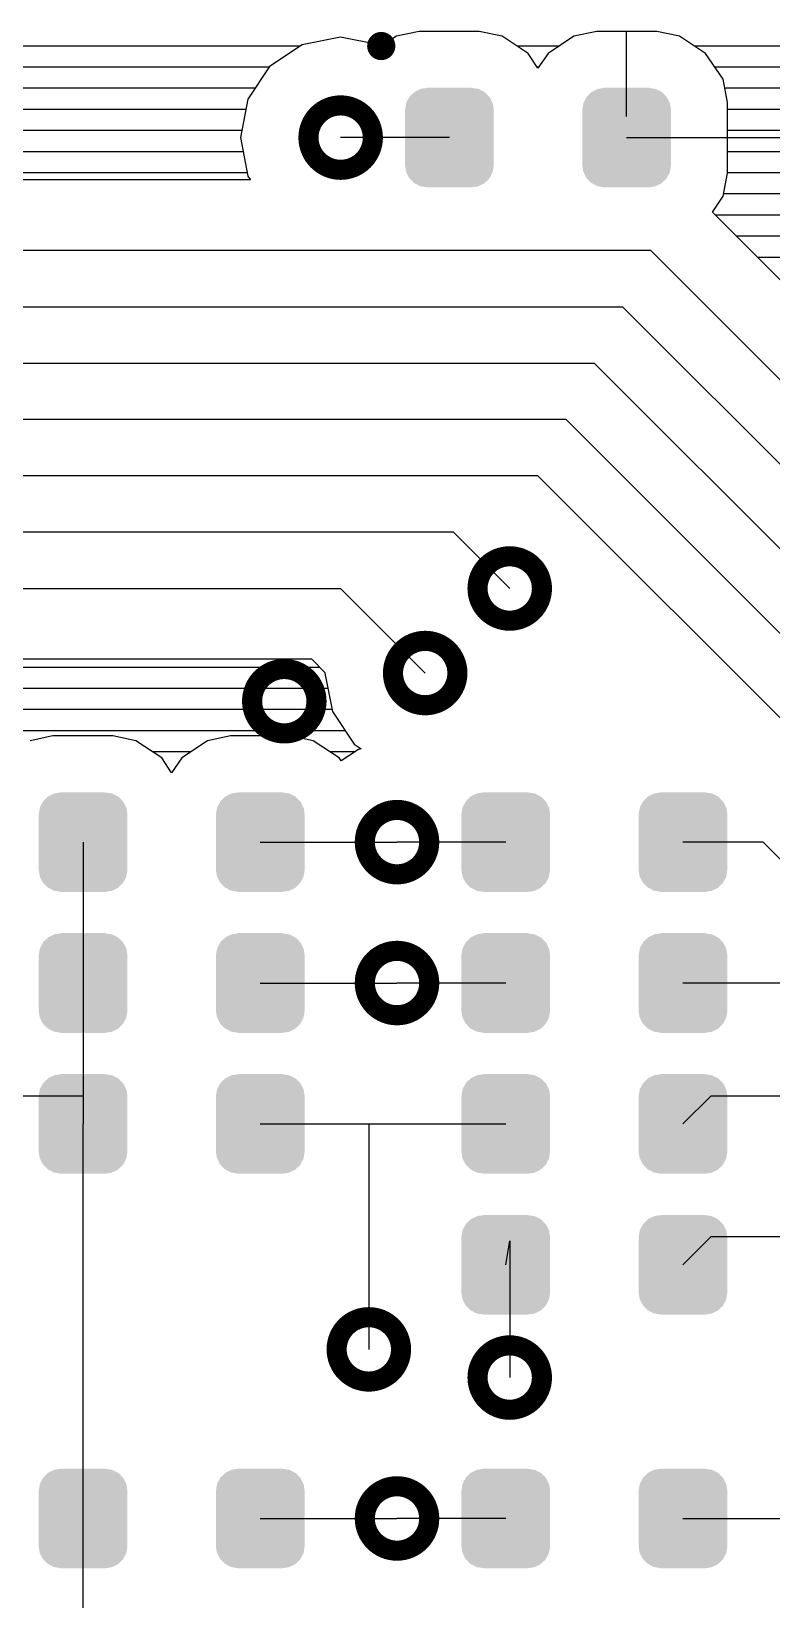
# Model space of a CAD drawing. Extents: x 295 to 953, y 10 to 290.
# Drawn here: x 724.29 to 737.63, y 203.66 to 231.94 of the extents above; entities that cross this region are included whole.
import ezdxf

# ---------------------------------------------------------------- set-up
doc = ezdxf.new("R2010")
doc.units = 0
doc.header["$LTSCALE"] = 5
doc.header["$MEASUREMENT"] = 0
doc.layers.get('0').update_dxf_attribs({"linetype": 'CONTINUOUS', "lineweight": 25})

msp = doc.modelspace()

# ---------------------------------------------------------------- linework, layer by layer
for p, q in [((729.865, 231.828), (729.174, 231.691)), ((730.561, 231.691), (729.865, 231.828)), ((730.871, 231.849), (730.597, 231.666)), ((731.282, 231.935), (730.871, 231.849)), ((732.364, 231.935), (731.282, 231.935)), ((732.776, 231.849), (732.364, 231.935)), ((733.243, 231.539), (732.776, 231.849)), ((734.071, 231.849), (733.604, 231.539)), ((734.483, 231.935), (734.071, 231.849)), ((735.565, 231.935), (734.483, 231.935)), ((735.021, 230.401), (735.021, 231.935)), ((735.976, 231.849), (735.565, 231.935)), ((736.444, 231.539), (735.976, 231.849)), ((729.139, 231.671), (711.603, 231.671)), ((729.174, 231.691), (728.585, 231.3)), ((730.597, 231.666), (730.561, 231.691)), ((733.797, 231.671), (733.05, 231.671)), ((733.421, 231.27), (733.243, 231.539)), ((733.604, 231.539), (733.421, 231.27)), ((741.265, 231.671), (736.251, 231.671)), ((736.759, 231.072), (736.444, 231.539)), ((728.58, 231.29), (711.349, 231.29)), ((728.585, 231.3), (728.194, 230.711)), ((733.436, 231.29), (733.411, 231.29)), ((740.904, 231.29), (736.611, 231.29)), ((736.84, 230.655), (736.759, 231.072)), ((728.321, 230.909), (710.917, 230.909)), ((728.194, 230.711), (728.057, 230.02)), ((740.726, 230.909), (736.789, 230.909)), ((728.158, 230.528), (710.343, 230.528)), ((736.84, 229.38), (736.84, 230.655)), ((740.675, 230.528), (736.84, 230.528)), ((728.082, 230.147), (705.644, 230.147)), ((740.675, 230.147), (736.84, 230.147)), ((728.057, 230.02), (728.194, 229.324)), ((731.826, 230.02), (729.865, 230.02)), ((735.021, 230.02), (740.533, 230.02)), ((735.402, 230.02), (736.84, 230.02)), ((728.107, 229.766), (705.72, 229.766)), ((740.675, 229.766), (736.84, 229.766)), ((728.184, 229.385), (705.745, 229.385)), ((728.194, 229.324), (728.24, 229.258)), ((736.759, 228.963), (736.84, 229.38)), ((740.675, 229.385), (736.84, 229.385)), ((728.24, 229.258), (712.344, 229.258)), ((740.752, 229.004), (736.764, 229.004)), ((736.566, 228.674), (736.759, 228.963)), ((740.122, 225.118), (736.566, 228.674)), ((740.99, 228.623), (736.616, 228.623)), ((741.402, 228.242), (736.997, 228.242)), ((712.593, 227.988), (735.453, 227.988)), ((735.453, 227.988), (739.593, 223.848)), ((741.214, 227.861), (737.378, 227.861)), ((713.101, 226.972), (734.945, 226.972)), ((734.945, 226.972), (742.057, 219.86)), ((713.609, 225.956), (734.437, 225.956)), ((734.437, 225.956), (741.549, 218.844)), ((733.929, 224.94), (714.117, 224.94)), ((741.041, 217.828), (733.929, 224.94)), ((733.421, 223.924), (714.625, 223.924)), ((740.533, 216.812), (733.421, 223.924)), ((731.897, 222.908), (715.133, 222.908)), ((732.913, 221.892), (731.897, 222.908)), ((715.641, 221.892), (729.865, 221.892)), ((731.389, 220.368), (729.865, 221.892)), ((721.915, 220.622), (729.342, 220.622)), ((729.342, 220.622), (729.581, 220.378)), ((729.489, 220.47), (722.504, 220.47)), ((729.581, 220.378), (729.581, 220.368)), ((729.581, 220.368), (729.718, 219.672)), ((729.631, 220.089), (723.043, 220.089)), ((729.708, 219.708), (723.297, 219.708)), ((729.718, 219.672), (730.109, 219.083)), ((729.946, 219.327), (723.454, 219.327)), ((724.678, 219.235), (724.267, 219.149)), ((725.76, 219.235), (724.678, 219.235)), ((726.172, 219.149), (725.76, 219.235)), ((726.639, 218.839), (726.172, 219.149)), ((727.467, 219.149), (727, 218.839)), ((727.879, 219.235), (727.467, 219.149)), ((728.961, 219.235), (727.879, 219.235)), ((729.372, 219.149), (728.961, 219.235)), ((729.84, 218.839), (729.372, 219.149)), ((727.163, 218.946), (726.477, 218.946)), ((726.817, 218.57), (726.639, 218.839)), ((727, 218.839), (726.817, 218.57)), ((730.119, 218.946), (729.677, 218.946)), ((729.875, 218.783), (729.84, 218.839)), ((730.19, 218.991), (729.875, 218.783)), ((730.109, 219.083), (730.236, 219.001)), ((730.236, 219.001), (730.19, 218.991)), ((725.222, 217.32), (725.222, 214.78)), ((728.417, 217.32), (730.881, 217.32)), ((732.842, 217.32), (730.881, 217.32)), ((737.485, 217.32), (736.037, 217.32)), ((739.009, 215.796), (737.485, 217.32)), ((725.222, 214.78), (725.222, 212.748)), ((728.417, 214.78), (730.881, 214.78)), ((732.842, 214.78), (730.881, 214.78)), ((743.073, 214.78), (736.037, 214.78)), ((721.737, 212.748), (725.222, 212.748)), ((725.222, 212.748), (725.222, 212.24)), ((736.037, 212.24), (736.545, 212.748)), ((736.545, 212.748), (740.533, 212.748)), ((725.222, 205.128), (725.222, 212.24)), ((728.417, 212.24), (730.373, 212.24)), ((730.373, 212.24), (730.373, 208.176)), ((730.373, 212.24), (732.842, 212.24)), ((732.842, 209.7), (732.913, 210.132)), ((732.913, 210.132), (732.913, 207.668)), ((736.037, 209.7), (736.545, 210.208)), ((736.545, 210.208), (740.533, 210.208)), ((725.222, 202.588), (725.222, 205.128)), ((728.417, 205.128), (730.881, 205.128)), ((732.842, 205.128), (730.881, 205.128)), ((736.037, 205.128), (740.533, 205.128))]:
    msp.add_line(p, q)
for points, const_width in [([(730.724, 231.671, -1), (730.47, 231.671, -1)], 0.254), ([(730.446, 230.02, -1), (729.285, 230.02, -1)], 0.363), ([(733.494, 221.892, -1), (732.333, 221.892, -1)], 0.363), ([(731.97, 220.368, -1), (730.809, 220.368, -1)], 0.363), ([(729.43, 219.86, -1), (728.269, 219.86, -1)], 0.363), ([(731.462, 217.32, -1), (730.301, 217.32, -1)], 0.363), ([(731.462, 214.78, -1), (730.301, 214.78, -1)], 0.363), ([(730.954, 208.176, -1), (729.793, 208.176, -1)], 0.363), ([(733.494, 207.668, -1), (732.333, 207.668, -1)], 0.363), ([(731.462, 205.128, -1), (730.301, 205.128, -1)], 0.363)]:
    msp.add_lwpolyline(points, format="xyb", close=True, dxfattribs=dict(const_width=const_width))
for points in [[(732.603, 230.645), (732.554, 230.746), (731.047, 230.645), (731.101, 230.746)], [(732.554, 230.746), (732.543, 230.758), (731.101, 230.746), (731.107, 230.758)], [(732.543, 230.758), (732.465, 230.837), (731.107, 230.758), (731.19, 230.837)], [(732.465, 230.837), (732.449, 230.845), (731.19, 230.837), (731.198, 230.845)], [(732.449, 230.845), (732.353, 230.896), (731.198, 230.845), (731.304, 230.896)], [(732.353, 230.896), (732.327, 230.9), (731.304, 230.896), (731.313, 230.9)], [(732.327, 230.9), (732.227, 230.916), (731.313, 230.9), (731.425, 230.916)], [(732.227, 230.916), (732.227, 230.919), (731.425, 230.916), (731.425, 230.919)], [(735.798, 230.645), (735.749, 230.746), (734.242, 230.645), (734.296, 230.746)], [(735.749, 230.746), (735.738, 230.758), (734.296, 230.746), (734.302, 230.758)], [(735.738, 230.758), (735.661, 230.837), (734.302, 230.758), (734.385, 230.837)], [(735.661, 230.837), (735.645, 230.845), (734.385, 230.837), (734.394, 230.845)], [(735.645, 230.845), (735.548, 230.896), (734.394, 230.845), (734.499, 230.896)], [(735.548, 230.896), (735.522, 230.9), (734.499, 230.896), (734.508, 230.9)], [(735.522, 230.9), (735.423, 230.916), (734.508, 230.9), (734.62, 230.916)], [(735.423, 230.916), (735.423, 230.919), (734.62, 230.916), (734.62, 230.919)], [(732.626, 230.52), (732.609, 230.632), (731.026, 230.52), (731.045, 230.632)], [(732.626, 230.518), (732.626, 230.52), (731.026, 230.518), (731.026, 230.52)], [(732.626, 229.522), (732.626, 230.518), (731.026, 229.522), (731.026, 230.518)], [(732.609, 230.632), (732.603, 230.645), (731.045, 230.632), (731.047, 230.645)], [(735.821, 230.52), (735.804, 230.632), (734.221, 230.52), (734.24, 230.632)], [(735.821, 230.518), (735.821, 230.52), (734.221, 230.518), (734.221, 230.52)], [(735.821, 229.522), (735.821, 230.518), (734.221, 229.522), (734.221, 230.518)], [(735.804, 230.632), (735.798, 230.645), (734.24, 230.632), (734.242, 230.645)], [(732.626, 229.52), (732.626, 229.522), (731.026, 229.52), (731.026, 229.522)], [(732.607, 229.408), (732.626, 229.52), (731.043, 229.408), (731.026, 229.52)], [(732.605, 229.395), (732.607, 229.408), (731.049, 229.395), (731.043, 229.408)], [(732.551, 229.294), (732.605, 229.395), (731.098, 229.294), (731.049, 229.395)], [(732.545, 229.282), (732.551, 229.294), (731.109, 229.282), (731.098, 229.294)], [(732.462, 229.203), (732.545, 229.282), (731.187, 229.203), (731.109, 229.282)], [(735.821, 229.52), (735.821, 229.522), (734.221, 229.52), (734.221, 229.522)], [(735.802, 229.408), (735.821, 229.52), (734.238, 229.408), (734.221, 229.52)], [(735.8, 229.395), (735.802, 229.408), (734.245, 229.395), (734.238, 229.408)], [(735.747, 229.294), (735.8, 229.395), (734.294, 229.294), (734.245, 229.395)], [(735.741, 229.282), (735.747, 229.294), (734.305, 229.282), (734.294, 229.294)], [(735.658, 229.203), (735.741, 229.282), (734.382, 229.203), (734.305, 229.282)], [(732.454, 229.195), (732.462, 229.203), (731.203, 229.195), (731.187, 229.203)], [(732.348, 229.144), (732.454, 229.195), (731.299, 229.144), (731.203, 229.195)], [(732.339, 229.14), (732.348, 229.144), (731.325, 229.14), (731.299, 229.144)], [(732.227, 229.124), (732.339, 229.14), (731.425, 229.124), (731.325, 229.14)], [(732.227, 229.121), (732.227, 229.124), (731.425, 229.121), (731.425, 229.124)], [(735.649, 229.195), (735.658, 229.203), (734.398, 229.195), (734.382, 229.203)], [(735.543, 229.144), (735.649, 229.195), (734.495, 229.144), (734.398, 229.195)], [(735.534, 229.14), (735.543, 229.144), (734.521, 229.14), (734.495, 229.144)], [(735.423, 229.124), (735.534, 229.14), (734.62, 229.124), (734.521, 229.14)], [(735.423, 229.121), (735.423, 229.124), (734.62, 229.121), (734.62, 229.124)], [(725.999, 217.945), (725.95, 218.046), (724.443, 217.945), (724.497, 218.046)], [(725.95, 218.046), (725.939, 218.058), (724.497, 218.046), (724.503, 218.058)], [(725.939, 218.058), (725.861, 218.137), (724.503, 218.058), (724.586, 218.137)], [(725.861, 218.137), (725.845, 218.145), (724.586, 218.137), (724.594, 218.145)], [(725.845, 218.145), (725.749, 218.196), (724.594, 218.145), (724.7, 218.196)], [(725.749, 218.196), (725.723, 218.2), (724.7, 218.196), (724.709, 218.2)], [(725.723, 218.2), (725.623, 218.216), (724.709, 218.2), (724.821, 218.216)], [(725.623, 218.216), (725.623, 218.219), (724.821, 218.216), (724.821, 218.219)], [(729.194, 217.945), (729.145, 218.046), (727.638, 217.945), (727.692, 218.046)], [(729.145, 218.046), (729.134, 218.058), (727.692, 218.046), (727.698, 218.058)], [(729.134, 218.058), (729.057, 218.137), (727.698, 218.058), (727.781, 218.137)], [(729.057, 218.137), (729.041, 218.145), (727.781, 218.137), (727.79, 218.145)], [(729.041, 218.145), (728.944, 218.196), (727.79, 218.145), (727.895, 218.196)], [(728.944, 218.196), (728.918, 218.2), (727.895, 218.196), (727.904, 218.2)], [(728.918, 218.2), (728.819, 218.216), (727.904, 218.2), (728.016, 218.216)], [(728.819, 218.216), (728.819, 218.219), (728.016, 218.216), (728.016, 218.219)], [(733.619, 217.945), (733.57, 218.046), (732.063, 217.945), (732.117, 218.046)], [(733.57, 218.046), (733.559, 218.058), (732.117, 218.046), (732.123, 218.058)], [(733.559, 218.058), (733.481, 218.137), (732.123, 218.058), (732.206, 218.137)], [(733.481, 218.137), (733.465, 218.145), (732.206, 218.137), (732.214, 218.145)], [(733.465, 218.145), (733.369, 218.196), (732.214, 218.145), (732.32, 218.196)], [(733.369, 218.196), (733.343, 218.2), (732.32, 218.196), (732.329, 218.2)], [(733.343, 218.2), (733.243, 218.216), (732.329, 218.2), (732.441, 218.216)], [(733.243, 218.216), (733.243, 218.219), (732.441, 218.216), (732.441, 218.219)], [(736.814, 217.945), (736.765, 218.046), (735.258, 217.945), (735.312, 218.046)], [(736.765, 218.046), (736.754, 218.058), (735.312, 218.046), (735.318, 218.058)], [(736.754, 218.058), (736.677, 218.137), (735.318, 218.058), (735.401, 218.137)], [(736.677, 218.137), (736.661, 218.145), (735.401, 218.137), (735.41, 218.145)], [(736.661, 218.145), (736.564, 218.196), (735.41, 218.145), (735.515, 218.196)], [(736.564, 218.196), (736.538, 218.2), (735.515, 218.196), (735.524, 218.2)], [(736.538, 218.2), (736.439, 218.216), (735.524, 218.2), (735.636, 218.216)], [(736.439, 218.216), (736.439, 218.219), (735.636, 218.216), (735.636, 218.219)], [(726.022, 217.82), (726.005, 217.932), (724.422, 217.82), (724.441, 217.932)], [(726.022, 217.818), (726.022, 217.82), (724.422, 217.818), (724.422, 217.82)], [(726.022, 216.822), (726.022, 217.818), (724.422, 216.822), (724.422, 217.818)], [(726.005, 217.932), (725.999, 217.945), (724.441, 217.932), (724.443, 217.945)], [(729.217, 217.82), (729.2, 217.932), (727.617, 217.82), (727.636, 217.932)], [(729.217, 217.818), (729.217, 217.82), (727.617, 217.818), (727.617, 217.82)], [(729.217, 216.822), (729.217, 217.818), (727.617, 216.822), (727.617, 217.818)], [(729.2, 217.932), (729.194, 217.945), (727.636, 217.932), (727.638, 217.945)], [(733.642, 217.82), (733.625, 217.932), (732.042, 217.82), (732.061, 217.932)], [(733.642, 217.818), (733.642, 217.82), (732.042, 217.818), (732.042, 217.82)], [(733.642, 216.822), (733.642, 217.818), (732.042, 216.822), (732.042, 217.818)], [(733.625, 217.932), (733.619, 217.945), (732.061, 217.932), (732.063, 217.945)], [(736.837, 217.82), (736.82, 217.932), (735.237, 217.82), (735.256, 217.932)], [(736.837, 217.818), (736.837, 217.82), (735.237, 217.818), (735.237, 217.82)], [(736.837, 216.822), (736.837, 217.818), (735.237, 216.822), (735.237, 217.818)], [(736.82, 217.932), (736.814, 217.945), (735.256, 217.932), (735.258, 217.945)], [(726.022, 216.82), (726.022, 216.822), (724.422, 216.82), (724.422, 216.822)], [(726.003, 216.708), (726.022, 216.82), (724.439, 216.708), (724.422, 216.82)], [(726.001, 216.695), (726.003, 216.708), (724.445, 216.695), (724.439, 216.708)], [(725.947, 216.594), (726.001, 216.695), (724.494, 216.594), (724.445, 216.695)], [(725.941, 216.582), (725.947, 216.594), (724.505, 216.582), (724.494, 216.594)], [(725.858, 216.503), (725.941, 216.582), (724.583, 216.503), (724.505, 216.582)], [(729.217, 216.82), (729.217, 216.822), (727.617, 216.82), (727.617, 216.822)], [(729.198, 216.708), (729.217, 216.82), (727.634, 216.708), (727.617, 216.82)], [(729.196, 216.695), (729.198, 216.708), (727.641, 216.695), (727.634, 216.708)], [(729.143, 216.594), (729.196, 216.695), (727.69, 216.594), (727.641, 216.695)], [(729.137, 216.582), (729.143, 216.594), (727.701, 216.582), (727.69, 216.594)], [(729.054, 216.503), (729.137, 216.582), (727.778, 216.503), (727.701, 216.582)], [(733.642, 216.82), (733.642, 216.822), (732.042, 216.82), (732.042, 216.822)], [(733.623, 216.708), (733.642, 216.82), (732.059, 216.708), (732.042, 216.82)], [(733.621, 216.695), (733.623, 216.708), (732.065, 216.695), (732.059, 216.708)], [(733.567, 216.594), (733.621, 216.695), (732.114, 216.594), (732.065, 216.695)], [(733.561, 216.582), (733.567, 216.594), (732.125, 216.582), (732.114, 216.594)], [(733.478, 216.503), (733.561, 216.582), (732.203, 216.503), (732.125, 216.582)], [(736.837, 216.82), (736.837, 216.822), (735.237, 216.82), (735.237, 216.822)], [(736.818, 216.708), (736.837, 216.82), (735.254, 216.708), (735.237, 216.82)], [(736.816, 216.695), (736.818, 216.708), (735.261, 216.695), (735.254, 216.708)], [(736.763, 216.594), (736.816, 216.695), (735.31, 216.594), (735.261, 216.695)], [(736.757, 216.582), (736.763, 216.594), (735.321, 216.582), (735.31, 216.594)], [(736.674, 216.503), (736.757, 216.582), (735.398, 216.503), (735.321, 216.582)], [(725.85, 216.495), (725.858, 216.503), (724.599, 216.495), (724.583, 216.503)], [(725.744, 216.444), (725.85, 216.495), (724.695, 216.444), (724.599, 216.495)], [(725.735, 216.44), (725.744, 216.444), (724.721, 216.44), (724.695, 216.444)], [(725.623, 216.424), (725.735, 216.44), (724.821, 216.424), (724.721, 216.44)], [(725.623, 216.421), (725.623, 216.424), (724.821, 216.421), (724.821, 216.424)], [(729.045, 216.495), (729.054, 216.503), (727.794, 216.495), (727.778, 216.503)], [(728.939, 216.444), (729.045, 216.495), (727.891, 216.444), (727.794, 216.495)], [(728.93, 216.44), (728.939, 216.444), (727.917, 216.44), (727.891, 216.444)], [(728.819, 216.424), (728.93, 216.44), (728.016, 216.424), (727.917, 216.44)], [(728.819, 216.421), (728.819, 216.424), (728.016, 216.421), (728.016, 216.424)], [(733.47, 216.495), (733.478, 216.503), (732.219, 216.495), (732.203, 216.503)], [(733.364, 216.444), (733.47, 216.495), (732.315, 216.444), (732.219, 216.495)], [(733.355, 216.44), (733.364, 216.444), (732.341, 216.44), (732.315, 216.444)], [(733.243, 216.424), (733.355, 216.44), (732.441, 216.424), (732.341, 216.44)], [(733.243, 216.421), (733.243, 216.424), (732.441, 216.421), (732.441, 216.424)], [(736.665, 216.495), (736.674, 216.503), (735.414, 216.495), (735.398, 216.503)], [(736.559, 216.444), (736.665, 216.495), (735.511, 216.444), (735.414, 216.495)], [(736.55, 216.44), (736.559, 216.444), (735.537, 216.44), (735.511, 216.444)], [(736.439, 216.424), (736.55, 216.44), (735.636, 216.424), (735.537, 216.44)], [(736.439, 216.421), (736.439, 216.424), (735.636, 216.421), (735.636, 216.424)], [(725.999, 215.405), (725.95, 215.506), (724.443, 215.405), (724.497, 215.506)], [(725.95, 215.506), (725.939, 215.518), (724.497, 215.506), (724.503, 215.518)], [(725.939, 215.518), (725.861, 215.597), (724.503, 215.518), (724.586, 215.597)], [(725.861, 215.597), (725.845, 215.605), (724.586, 215.597), (724.594, 215.605)], [(725.845, 215.605), (725.749, 215.656), (724.594, 215.605), (724.7, 215.656)], [(725.749, 215.656), (725.723, 215.66), (724.7, 215.656), (724.709, 215.66)], [(725.723, 215.66), (725.623, 215.676), (724.709, 215.66), (724.821, 215.676)], [(725.623, 215.676), (725.623, 215.679), (724.821, 215.676), (724.821, 215.679)], [(729.194, 215.405), (729.145, 215.506), (727.638, 215.405), (727.692, 215.506)], [(729.145, 215.506), (729.134, 215.518), (727.692, 215.506), (727.698, 215.518)], [(729.134, 215.518), (729.057, 215.597), (727.698, 215.518), (727.781, 215.597)], [(729.057, 215.597), (729.041, 215.605), (727.781, 215.597), (727.79, 215.605)], [(729.041, 215.605), (728.944, 215.656), (727.79, 215.605), (727.895, 215.656)], [(728.944, 215.656), (728.918, 215.66), (727.895, 215.656), (727.904, 215.66)], [(728.918, 215.66), (728.819, 215.676), (727.904, 215.66), (728.016, 215.676)], [(728.819, 215.676), (728.819, 215.679), (728.016, 215.676), (728.016, 215.679)], [(733.619, 215.405), (733.57, 215.506), (732.063, 215.405), (732.117, 215.506)], [(733.57, 215.506), (733.559, 215.518), (732.117, 215.506), (732.123, 215.518)], [(733.559, 215.518), (733.481, 215.597), (732.123, 215.518), (732.206, 215.597)], [(733.481, 215.597), (733.465, 215.605), (732.206, 215.597), (732.214, 215.605)], [(733.465, 215.605), (733.369, 215.656), (732.214, 215.605), (732.32, 215.656)], [(733.369, 215.656), (733.343, 215.66), (732.32, 215.656), (732.329, 215.66)], [(733.343, 215.66), (733.243, 215.676), (732.329, 215.66), (732.441, 215.676)], [(733.243, 215.676), (733.243, 215.679), (732.441, 215.676), (732.441, 215.679)], [(736.814, 215.405), (736.765, 215.506), (735.258, 215.405), (735.312, 215.506)], [(736.765, 215.506), (736.754, 215.518), (735.312, 215.506), (735.318, 215.518)], [(736.754, 215.518), (736.677, 215.597), (735.318, 215.518), (735.401, 215.597)], [(736.677, 215.597), (736.661, 215.605), (735.401, 215.597), (735.41, 215.605)], [(736.661, 215.605), (736.564, 215.656), (735.41, 215.605), (735.515, 215.656)], [(736.564, 215.656), (736.538, 215.66), (735.515, 215.656), (735.524, 215.66)], [(736.538, 215.66), (736.439, 215.676), (735.524, 215.66), (735.636, 215.676)], [(736.439, 215.676), (736.439, 215.679), (735.636, 215.676), (735.636, 215.679)], [(726.022, 215.28), (726.005, 215.392), (724.422, 215.28), (724.441, 215.392)], [(726.022, 215.278), (726.022, 215.28), (724.422, 215.278), (724.422, 215.28)], [(726.022, 214.282), (726.022, 215.278), (724.422, 214.282), (724.422, 215.278)], [(726.005, 215.392), (725.999, 215.405), (724.441, 215.392), (724.443, 215.405)], [(729.217, 215.28), (729.2, 215.392), (727.617, 215.28), (727.636, 215.392)], [(729.217, 215.278), (729.217, 215.28), (727.617, 215.278), (727.617, 215.28)], [(729.217, 214.282), (729.217, 215.278), (727.617, 214.282), (727.617, 215.278)], [(729.2, 215.392), (729.194, 215.405), (727.636, 215.392), (727.638, 215.405)], [(733.642, 215.28), (733.625, 215.392), (732.042, 215.28), (732.061, 215.392)], [(733.642, 215.278), (733.642, 215.28), (732.042, 215.278), (732.042, 215.28)], [(733.642, 214.282), (733.642, 215.278), (732.042, 214.282), (732.042, 215.278)], [(733.625, 215.392), (733.619, 215.405), (732.061, 215.392), (732.063, 215.405)], [(736.837, 215.28), (736.82, 215.392), (735.237, 215.28), (735.256, 215.392)], [(736.837, 215.278), (736.837, 215.28), (735.237, 215.278), (735.237, 215.28)], [(736.837, 214.282), (736.837, 215.278), (735.237, 214.282), (735.237, 215.278)], [(736.82, 215.392), (736.814, 215.405), (735.256, 215.392), (735.258, 215.405)], [(726.022, 214.28), (726.022, 214.282), (724.422, 214.28), (724.422, 214.282)], [(726.003, 214.168), (726.022, 214.28), (724.439, 214.168), (724.422, 214.28)], [(726.001, 214.155), (726.003, 214.168), (724.445, 214.155), (724.439, 214.168)], [(725.947, 214.054), (726.001, 214.155), (724.494, 214.054), (724.445, 214.155)], [(725.941, 214.042), (725.947, 214.054), (724.505, 214.042), (724.494, 214.054)], [(725.858, 213.963), (725.941, 214.042), (724.583, 213.963), (724.505, 214.042)], [(729.217, 214.28), (729.217, 214.282), (727.617, 214.28), (727.617, 214.282)], [(729.198, 214.168), (729.217, 214.28), (727.634, 214.168), (727.617, 214.28)], [(729.196, 214.155), (729.198, 214.168), (727.641, 214.155), (727.634, 214.168)], [(729.143, 214.054), (729.196, 214.155), (727.69, 214.054), (727.641, 214.155)], [(729.137, 214.042), (729.143, 214.054), (727.701, 214.042), (727.69, 214.054)], [(729.054, 213.963), (729.137, 214.042), (727.778, 213.963), (727.701, 214.042)], [(733.642, 214.28), (733.642, 214.282), (732.042, 214.28), (732.042, 214.282)], [(733.623, 214.168), (733.642, 214.28), (732.059, 214.168), (732.042, 214.28)], [(733.621, 214.155), (733.623, 214.168), (732.065, 214.155), (732.059, 214.168)], [(733.567, 214.054), (733.621, 214.155), (732.114, 214.054), (732.065, 214.155)], [(733.561, 214.042), (733.567, 214.054), (732.125, 214.042), (732.114, 214.054)], [(733.478, 213.963), (733.561, 214.042), (732.203, 213.963), (732.125, 214.042)], [(736.837, 214.28), (736.837, 214.282), (735.237, 214.28), (735.237, 214.282)], [(736.818, 214.168), (736.837, 214.28), (735.254, 214.168), (735.237, 214.28)], [(736.816, 214.155), (736.818, 214.168), (735.261, 214.155), (735.254, 214.168)], [(736.763, 214.054), (736.816, 214.155), (735.31, 214.054), (735.261, 214.155)], [(736.757, 214.042), (736.763, 214.054), (735.321, 214.042), (735.31, 214.054)], [(736.674, 213.963), (736.757, 214.042), (735.398, 213.963), (735.321, 214.042)], [(725.85, 213.955), (725.858, 213.963), (724.599, 213.955), (724.583, 213.963)], [(725.744, 213.904), (725.85, 213.955), (724.695, 213.904), (724.599, 213.955)], [(725.735, 213.9), (725.744, 213.904), (724.721, 213.9), (724.695, 213.904)], [(725.623, 213.884), (725.735, 213.9), (724.821, 213.884), (724.721, 213.9)], [(725.623, 213.881), (725.623, 213.884), (724.821, 213.881), (724.821, 213.884)], [(729.045, 213.955), (729.054, 213.963), (727.794, 213.955), (727.778, 213.963)], [(728.939, 213.904), (729.045, 213.955), (727.891, 213.904), (727.794, 213.955)], [(728.93, 213.9), (728.939, 213.904), (727.917, 213.9), (727.891, 213.904)], [(728.819, 213.884), (728.93, 213.9), (728.016, 213.884), (727.917, 213.9)], [(728.819, 213.881), (728.819, 213.884), (728.016, 213.881), (728.016, 213.884)], [(733.47, 213.955), (733.478, 213.963), (732.219, 213.955), (732.203, 213.963)], [(733.364, 213.904), (733.47, 213.955), (732.315, 213.904), (732.219, 213.955)], [(733.355, 213.9), (733.364, 213.904), (732.341, 213.9), (732.315, 213.904)], [(733.243, 213.884), (733.355, 213.9), (732.441, 213.884), (732.341, 213.9)], [(733.243, 213.881), (733.243, 213.884), (732.441, 213.881), (732.441, 213.884)], [(736.665, 213.955), (736.674, 213.963), (735.414, 213.955), (735.398, 213.963)], [(736.559, 213.904), (736.665, 213.955), (735.511, 213.904), (735.414, 213.955)], [(736.55, 213.9), (736.559, 213.904), (735.537, 213.9), (735.511, 213.904)], [(736.439, 213.884), (736.55, 213.9), (735.636, 213.884), (735.537, 213.9)], [(736.439, 213.881), (736.439, 213.884), (735.636, 213.881), (735.636, 213.884)], [(725.999, 212.865), (725.95, 212.966), (724.443, 212.865), (724.497, 212.966)], [(725.95, 212.966), (725.939, 212.978), (724.497, 212.966), (724.503, 212.978)], [(725.939, 212.978), (725.861, 213.057), (724.503, 212.978), (724.586, 213.057)], [(725.861, 213.057), (725.845, 213.065), (724.586, 213.057), (724.594, 213.065)], [(725.845, 213.065), (725.749, 213.116), (724.594, 213.065), (724.7, 213.116)], [(725.749, 213.116), (725.723, 213.12), (724.7, 213.116), (724.709, 213.12)], [(725.723, 213.12), (725.623, 213.136), (724.709, 213.12), (724.821, 213.136)], [(725.623, 213.136), (725.623, 213.139), (724.821, 213.136), (724.821, 213.139)], [(729.194, 212.865), (729.145, 212.966), (727.638, 212.865), (727.692, 212.966)], [(729.145, 212.966), (729.134, 212.978), (727.692, 212.966), (727.698, 212.978)], [(729.134, 212.978), (729.057, 213.057), (727.698, 212.978), (727.781, 213.057)], [(729.057, 213.057), (729.041, 213.065), (727.781, 213.057), (727.79, 213.065)], [(729.041, 213.065), (728.944, 213.116), (727.79, 213.065), (727.895, 213.116)], [(728.944, 213.116), (728.918, 213.12), (727.895, 213.116), (727.904, 213.12)], [(728.918, 213.12), (728.819, 213.136), (727.904, 213.12), (728.016, 213.136)], [(728.819, 213.136), (728.819, 213.139), (728.016, 213.136), (728.016, 213.139)], [(733.619, 212.865), (733.57, 212.966), (732.063, 212.865), (732.117, 212.966)], [(733.57, 212.966), (733.559, 212.978), (732.117, 212.966), (732.123, 212.978)], [(733.559, 212.978), (733.481, 213.057), (732.123, 212.978), (732.206, 213.057)], [(733.481, 213.057), (733.465, 213.065), (732.206, 213.057), (732.214, 213.065)], [(733.465, 213.065), (733.369, 213.116), (732.214, 213.065), (732.32, 213.116)], [(733.369, 213.116), (733.343, 213.12), (732.32, 213.116), (732.329, 213.12)], [(733.343, 213.12), (733.243, 213.136), (732.329, 213.12), (732.441, 213.136)], [(733.243, 213.136), (733.243, 213.139), (732.441, 213.136), (732.441, 213.139)], [(736.814, 212.865), (736.765, 212.966), (735.258, 212.865), (735.312, 212.966)], [(736.765, 212.966), (736.754, 212.978), (735.312, 212.966), (735.318, 212.978)], [(736.754, 212.978), (736.677, 213.057), (735.318, 212.978), (735.401, 213.057)], [(736.677, 213.057), (736.661, 213.065), (735.401, 213.057), (735.41, 213.065)], [(736.661, 213.065), (736.564, 213.116), (735.41, 213.065), (735.515, 213.116)], [(736.564, 213.116), (736.538, 213.12), (735.515, 213.116), (735.524, 213.12)], [(736.538, 213.12), (736.439, 213.136), (735.524, 213.12), (735.636, 213.136)], [(736.439, 213.136), (736.439, 213.139), (735.636, 213.136), (735.636, 213.139)], [(726.022, 212.74), (726.005, 212.852), (724.422, 212.74), (724.441, 212.852)], [(726.022, 212.738), (726.022, 212.74), (724.422, 212.738), (724.422, 212.74)], [(726.022, 211.742), (726.022, 212.738), (724.422, 211.742), (724.422, 212.738)], [(726.005, 212.852), (725.999, 212.865), (724.441, 212.852), (724.443, 212.865)], [(729.217, 212.74), (729.2, 212.852), (727.617, 212.74), (727.636, 212.852)], [(729.217, 212.738), (729.217, 212.74), (727.617, 212.738), (727.617, 212.74)], [(729.217, 211.742), (729.217, 212.738), (727.617, 211.742), (727.617, 212.738)], [(729.2, 212.852), (729.194, 212.865), (727.636, 212.852), (727.638, 212.865)], [(733.642, 212.74), (733.625, 212.852), (732.042, 212.74), (732.061, 212.852)], [(733.642, 212.738), (733.642, 212.74), (732.042, 212.738), (732.042, 212.74)], [(733.642, 211.742), (733.642, 212.738), (732.042, 211.742), (732.042, 212.738)], [(733.625, 212.852), (733.619, 212.865), (732.061, 212.852), (732.063, 212.865)], [(736.837, 212.74), (736.82, 212.852), (735.237, 212.74), (735.256, 212.852)], [(736.837, 212.738), (736.837, 212.74), (735.237, 212.738), (735.237, 212.74)], [(736.837, 211.742), (736.837, 212.738), (735.237, 211.742), (735.237, 212.738)], [(736.82, 212.852), (736.814, 212.865), (735.256, 212.852), (735.258, 212.865)], [(726.022, 211.74), (726.022, 211.742), (724.422, 211.74), (724.422, 211.742)], [(726.003, 211.628), (726.022, 211.74), (724.439, 211.628), (724.422, 211.74)], [(726.001, 211.615), (726.003, 211.628), (724.445, 211.615), (724.439, 211.628)], [(725.947, 211.514), (726.001, 211.615), (724.494, 211.514), (724.445, 211.615)], [(725.941, 211.502), (725.947, 211.514), (724.505, 211.502), (724.494, 211.514)], [(725.858, 211.423), (725.941, 211.502), (724.583, 211.423), (724.505, 211.502)], [(729.217, 211.74), (729.217, 211.742), (727.617, 211.74), (727.617, 211.742)], [(729.198, 211.628), (729.217, 211.74), (727.634, 211.628), (727.617, 211.74)], [(729.196, 211.615), (729.198, 211.628), (727.641, 211.615), (727.634, 211.628)], [(729.143, 211.514), (729.196, 211.615), (727.69, 211.514), (727.641, 211.615)], [(729.137, 211.502), (729.143, 211.514), (727.701, 211.502), (727.69, 211.514)], [(729.054, 211.423), (729.137, 211.502), (727.778, 211.423), (727.701, 211.502)], [(733.642, 211.74), (733.642, 211.742), (732.042, 211.74), (732.042, 211.742)], [(733.623, 211.628), (733.642, 211.74), (732.059, 211.628), (732.042, 211.74)], [(733.621, 211.615), (733.623, 211.628), (732.065, 211.615), (732.059, 211.628)], [(733.567, 211.514), (733.621, 211.615), (732.114, 211.514), (732.065, 211.615)], [(733.561, 211.502), (733.567, 211.514), (732.125, 211.502), (732.114, 211.514)], [(733.478, 211.423), (733.561, 211.502), (732.203, 211.423), (732.125, 211.502)], [(736.837, 211.74), (736.837, 211.742), (735.237, 211.74), (735.237, 211.742)], [(736.818, 211.628), (736.837, 211.74), (735.254, 211.628), (735.237, 211.74)], [(736.816, 211.615), (736.818, 211.628), (735.261, 211.615), (735.254, 211.628)], [(736.763, 211.514), (736.816, 211.615), (735.31, 211.514), (735.261, 211.615)], [(736.757, 211.502), (736.763, 211.514), (735.321, 211.502), (735.31, 211.514)], [(736.674, 211.423), (736.757, 211.502), (735.398, 211.423), (735.321, 211.502)], [(725.85, 211.415), (725.858, 211.423), (724.599, 211.415), (724.583, 211.423)], [(725.744, 211.364), (725.85, 211.415), (724.695, 211.364), (724.599, 211.415)], [(725.735, 211.36), (725.744, 211.364), (724.721, 211.36), (724.695, 211.364)], [(725.623, 211.344), (725.735, 211.36), (724.821, 211.344), (724.721, 211.36)], [(725.623, 211.341), (725.623, 211.344), (724.821, 211.341), (724.821, 211.344)], [(729.045, 211.415), (729.054, 211.423), (727.794, 211.415), (727.778, 211.423)], [(728.939, 211.364), (729.045, 211.415), (727.891, 211.364), (727.794, 211.415)], [(728.93, 211.36), (728.939, 211.364), (727.917, 211.36), (727.891, 211.364)], [(728.819, 211.344), (728.93, 211.36), (728.016, 211.344), (727.917, 211.36)], [(728.819, 211.341), (728.819, 211.344), (728.016, 211.341), (728.016, 211.344)], [(733.47, 211.415), (733.478, 211.423), (732.219, 211.415), (732.203, 211.423)], [(733.364, 211.364), (733.47, 211.415), (732.315, 211.364), (732.219, 211.415)], [(733.355, 211.36), (733.364, 211.364), (732.341, 211.36), (732.315, 211.364)], [(733.243, 211.344), (733.355, 211.36), (732.441, 211.344), (732.341, 211.36)], [(733.243, 211.341), (733.243, 211.344), (732.441, 211.341), (732.441, 211.344)], [(736.665, 211.415), (736.674, 211.423), (735.414, 211.415), (735.398, 211.423)], [(736.559, 211.364), (736.665, 211.415), (735.511, 211.364), (735.414, 211.415)], [(736.55, 211.36), (736.559, 211.364), (735.537, 211.36), (735.511, 211.364)], [(736.439, 211.344), (736.55, 211.36), (735.636, 211.344), (735.537, 211.36)], [(736.439, 211.341), (736.439, 211.344), (735.636, 211.341), (735.636, 211.344)], [(733.619, 210.325), (733.57, 210.426), (732.063, 210.325), (732.117, 210.426)], [(733.57, 210.426), (733.559, 210.438), (732.117, 210.426), (732.123, 210.438)], [(733.559, 210.438), (733.481, 210.517), (732.123, 210.438), (732.206, 210.517)], [(733.481, 210.517), (733.465, 210.525), (732.206, 210.517), (732.214, 210.525)], [(733.465, 210.525), (733.369, 210.576), (732.214, 210.525), (732.32, 210.576)], [(733.369, 210.576), (733.343, 210.58), (732.32, 210.576), (732.329, 210.58)], [(733.343, 210.58), (733.243, 210.596), (732.329, 210.58), (732.441, 210.596)], [(733.243, 210.596), (733.243, 210.599), (732.441, 210.596), (732.441, 210.599)], [(736.814, 210.325), (736.765, 210.426), (735.258, 210.325), (735.312, 210.426)], [(736.765, 210.426), (736.754, 210.438), (735.312, 210.426), (735.318, 210.438)], [(736.754, 210.438), (736.677, 210.517), (735.318, 210.438), (735.401, 210.517)], [(736.677, 210.517), (736.661, 210.525), (735.401, 210.517), (735.41, 210.525)], [(736.661, 210.525), (736.564, 210.576), (735.41, 210.525), (735.515, 210.576)], [(736.564, 210.576), (736.538, 210.58), (735.515, 210.576), (735.524, 210.58)], [(736.538, 210.58), (736.439, 210.596), (735.524, 210.58), (735.636, 210.596)], [(736.439, 210.596), (736.439, 210.599), (735.636, 210.596), (735.636, 210.599)], [(733.642, 210.2), (733.625, 210.312), (732.042, 210.2), (732.061, 210.312)], [(733.642, 210.198), (733.642, 210.2), (732.042, 210.198), (732.042, 210.2)], [(733.642, 209.202), (733.642, 210.198), (732.042, 209.202), (732.042, 210.198)], [(733.625, 210.312), (733.619, 210.325), (732.061, 210.312), (732.063, 210.325)], [(736.837, 210.2), (736.82, 210.312), (735.237, 210.2), (735.256, 210.312)], [(736.837, 210.198), (736.837, 210.2), (735.237, 210.198), (735.237, 210.2)], [(736.837, 209.202), (736.837, 210.198), (735.237, 209.202), (735.237, 210.198)], [(736.82, 210.312), (736.814, 210.325), (735.256, 210.312), (735.258, 210.325)], [(733.642, 209.2), (733.642, 209.202), (732.042, 209.2), (732.042, 209.202)], [(733.623, 209.088), (733.642, 209.2), (732.059, 209.088), (732.042, 209.2)], [(736.837, 209.2), (736.837, 209.202), (735.237, 209.2), (735.237, 209.202)], [(736.818, 209.088), (736.837, 209.2), (735.254, 209.088), (735.237, 209.2)], [(733.621, 209.075), (733.623, 209.088), (732.065, 209.075), (732.059, 209.088)], [(733.567, 208.974), (733.621, 209.075), (732.114, 208.974), (732.065, 209.075)], [(733.561, 208.962), (733.567, 208.974), (732.125, 208.962), (732.114, 208.974)], [(733.478, 208.883), (733.561, 208.962), (732.203, 208.883), (732.125, 208.962)], [(736.816, 209.075), (736.818, 209.088), (735.261, 209.075), (735.254, 209.088)], [(736.763, 208.974), (736.816, 209.075), (735.31, 208.974), (735.261, 209.075)], [(736.757, 208.962), (736.763, 208.974), (735.321, 208.962), (735.31, 208.974)], [(736.674, 208.883), (736.757, 208.962), (735.398, 208.883), (735.321, 208.962)], [(733.47, 208.875), (733.478, 208.883), (732.219, 208.875), (732.203, 208.883)], [(733.364, 208.824), (733.47, 208.875), (732.315, 208.824), (732.219, 208.875)], [(733.355, 208.82), (733.364, 208.824), (732.341, 208.82), (732.315, 208.824)], [(733.243, 208.804), (733.355, 208.82), (732.441, 208.804), (732.341, 208.82)], [(733.243, 208.801), (733.243, 208.804), (732.441, 208.801), (732.441, 208.804)], [(736.665, 208.875), (736.674, 208.883), (735.414, 208.875), (735.398, 208.883)], [(736.559, 208.824), (736.665, 208.875), (735.511, 208.824), (735.414, 208.875)], [(736.55, 208.82), (736.559, 208.824), (735.537, 208.82), (735.511, 208.824)], [(736.439, 208.804), (736.55, 208.82), (735.636, 208.804), (735.537, 208.82)], [(736.439, 208.801), (736.439, 208.804), (735.636, 208.801), (735.636, 208.804)], [(725.999, 205.753), (725.95, 205.854), (724.443, 205.753), (724.497, 205.854)], [(725.95, 205.854), (725.939, 205.866), (724.497, 205.854), (724.503, 205.866)], [(725.939, 205.866), (725.861, 205.945), (724.503, 205.866), (724.586, 205.945)], [(725.861, 205.945), (725.845, 205.953), (724.586, 205.945), (724.594, 205.953)], [(725.845, 205.953), (725.749, 206.004), (724.594, 205.953), (724.7, 206.004)], [(725.749, 206.004), (725.723, 206.008), (724.7, 206.004), (724.709, 206.008)], [(725.723, 206.008), (725.623, 206.024), (724.709, 206.008), (724.821, 206.024)], [(725.623, 206.024), (725.623, 206.027), (724.821, 206.024), (724.821, 206.027)], [(729.194, 205.753), (729.145, 205.854), (727.638, 205.753), (727.692, 205.854)], [(729.145, 205.854), (729.134, 205.866), (727.692, 205.854), (727.698, 205.866)], [(729.134, 205.866), (729.057, 205.945), (727.698, 205.866), (727.781, 205.945)], [(729.057, 205.945), (729.041, 205.953), (727.781, 205.945), (727.79, 205.953)], [(729.041, 205.953), (728.944, 206.004), (727.79, 205.953), (727.895, 206.004)], [(728.944, 206.004), (728.918, 206.008), (727.895, 206.004), (727.904, 206.008)], [(728.918, 206.008), (728.819, 206.024), (727.904, 206.008), (728.016, 206.024)], [(728.819, 206.024), (728.819, 206.027), (728.016, 206.024), (728.016, 206.027)], [(733.619, 205.753), (733.57, 205.854), (732.063, 205.753), (732.117, 205.854)], [(733.57, 205.854), (733.559, 205.866), (732.117, 205.854), (732.123, 205.866)], [(733.559, 205.866), (733.481, 205.945), (732.123, 205.866), (732.206, 205.945)], [(733.481, 205.945), (733.465, 205.953), (732.206, 205.945), (732.214, 205.953)], [(733.465, 205.953), (733.369, 206.004), (732.214, 205.953), (732.32, 206.004)], [(733.369, 206.004), (733.343, 206.008), (732.32, 206.004), (732.329, 206.008)], [(733.343, 206.008), (733.243, 206.024), (732.329, 206.008), (732.441, 206.024)], [(733.243, 206.024), (733.243, 206.027), (732.441, 206.024), (732.441, 206.027)], [(736.814, 205.753), (736.765, 205.854), (735.258, 205.753), (735.312, 205.854)], [(736.765, 205.854), (736.754, 205.866), (735.312, 205.854), (735.318, 205.866)], [(736.754, 205.866), (736.677, 205.945), (735.318, 205.866), (735.401, 205.945)], [(736.677, 205.945), (736.661, 205.953), (735.401, 205.945), (735.41, 205.953)], [(736.661, 205.953), (736.564, 206.004), (735.41, 205.953), (735.515, 206.004)], [(736.564, 206.004), (736.538, 206.008), (735.515, 206.004), (735.524, 206.008)], [(736.538, 206.008), (736.439, 206.024), (735.524, 206.008), (735.636, 206.024)], [(736.439, 206.024), (736.439, 206.027), (735.636, 206.024), (735.636, 206.027)], [(726.022, 205.628), (726.005, 205.74), (724.422, 205.628), (724.441, 205.74)], [(726.022, 205.626), (726.022, 205.628), (724.422, 205.626), (724.422, 205.628)], [(726.022, 204.63), (726.022, 205.626), (724.422, 204.63), (724.422, 205.626)], [(726.005, 205.74), (725.999, 205.753), (724.441, 205.74), (724.443, 205.753)], [(729.217, 205.628), (729.2, 205.74), (727.617, 205.628), (727.636, 205.74)], [(729.217, 205.626), (729.217, 205.628), (727.617, 205.626), (727.617, 205.628)], [(729.217, 204.63), (729.217, 205.626), (727.617, 204.63), (727.617, 205.626)], [(729.2, 205.74), (729.194, 205.753), (727.636, 205.74), (727.638, 205.753)], [(733.642, 205.628), (733.625, 205.74), (732.042, 205.628), (732.061, 205.74)], [(733.642, 205.626), (733.642, 205.628), (732.042, 205.626), (732.042, 205.628)], [(733.642, 204.63), (733.642, 205.626), (732.042, 204.63), (732.042, 205.626)], [(733.625, 205.74), (733.619, 205.753), (732.061, 205.74), (732.063, 205.753)], [(736.837, 205.628), (736.82, 205.74), (735.237, 205.628), (735.256, 205.74)], [(736.837, 205.626), (736.837, 205.628), (735.237, 205.626), (735.237, 205.628)], [(736.837, 204.63), (736.837, 205.626), (735.237, 204.63), (735.237, 205.626)], [(736.82, 205.74), (736.814, 205.753), (735.256, 205.74), (735.258, 205.753)], [(726.022, 204.628), (726.022, 204.63), (724.422, 204.628), (724.422, 204.63)], [(726.003, 204.516), (726.022, 204.628), (724.439, 204.516), (724.422, 204.628)], [(726.001, 204.503), (726.003, 204.516), (724.445, 204.503), (724.439, 204.516)], [(725.947, 204.402), (726.001, 204.503), (724.494, 204.402), (724.445, 204.503)], [(725.941, 204.39), (725.947, 204.402), (724.505, 204.39), (724.494, 204.402)], [(729.217, 204.628), (729.217, 204.63), (727.617, 204.628), (727.617, 204.63)], [(729.198, 204.516), (729.217, 204.628), (727.634, 204.516), (727.617, 204.628)], [(729.196, 204.503), (729.198, 204.516), (727.641, 204.503), (727.634, 204.516)], [(729.143, 204.402), (729.196, 204.503), (727.69, 204.402), (727.641, 204.503)], [(729.137, 204.39), (729.143, 204.402), (727.701, 204.39), (727.69, 204.402)], [(733.642, 204.628), (733.642, 204.63), (732.042, 204.628), (732.042, 204.63)], [(733.623, 204.516), (733.642, 204.628), (732.059, 204.516), (732.042, 204.628)], [(733.621, 204.503), (733.623, 204.516), (732.065, 204.503), (732.059, 204.516)], [(733.567, 204.402), (733.621, 204.503), (732.114, 204.402), (732.065, 204.503)], [(733.561, 204.39), (733.567, 204.402), (732.125, 204.39), (732.114, 204.402)], [(736.837, 204.628), (736.837, 204.63), (735.237, 204.628), (735.237, 204.63)], [(736.818, 204.516), (736.837, 204.628), (735.254, 204.516), (735.237, 204.628)], [(736.816, 204.503), (736.818, 204.516), (735.261, 204.503), (735.254, 204.516)], [(736.763, 204.402), (736.816, 204.503), (735.31, 204.402), (735.261, 204.503)], [(736.757, 204.39), (736.763, 204.402), (735.321, 204.39), (735.31, 204.402)], [(725.858, 204.311), (725.941, 204.39), (724.583, 204.311), (724.505, 204.39)], [(725.85, 204.303), (725.858, 204.311), (724.599, 204.303), (724.583, 204.311)], [(725.744, 204.252), (725.85, 204.303), (724.695, 204.252), (724.599, 204.303)], [(725.735, 204.248), (725.744, 204.252), (724.721, 204.248), (724.695, 204.252)], [(725.623, 204.232), (725.735, 204.248), (724.821, 204.232), (724.721, 204.248)], [(725.623, 204.229), (725.623, 204.232), (724.821, 204.229), (724.821, 204.232)], [(729.054, 204.311), (729.137, 204.39), (727.778, 204.311), (727.701, 204.39)], [(729.045, 204.303), (729.054, 204.311), (727.794, 204.303), (727.778, 204.311)], [(728.939, 204.252), (729.045, 204.303), (727.891, 204.252), (727.794, 204.303)], [(728.93, 204.248), (728.939, 204.252), (727.917, 204.248), (727.891, 204.252)], [(728.819, 204.232), (728.93, 204.248), (728.016, 204.232), (727.917, 204.248)], [(728.819, 204.229), (728.819, 204.232), (728.016, 204.229), (728.016, 204.232)], [(733.478, 204.311), (733.561, 204.39), (732.203, 204.311), (732.125, 204.39)], [(733.47, 204.303), (733.478, 204.311), (732.219, 204.303), (732.203, 204.311)], [(733.364, 204.252), (733.47, 204.303), (732.315, 204.252), (732.219, 204.303)], [(733.355, 204.248), (733.364, 204.252), (732.341, 204.248), (732.315, 204.252)], [(733.243, 204.232), (733.355, 204.248), (732.441, 204.232), (732.341, 204.248)], [(733.243, 204.229), (733.243, 204.232), (732.441, 204.229), (732.441, 204.232)], [(736.674, 204.311), (736.757, 204.39), (735.398, 204.311), (735.321, 204.39)], [(736.665, 204.303), (736.674, 204.311), (735.414, 204.303), (735.398, 204.311)], [(736.559, 204.252), (736.665, 204.303), (735.511, 204.252), (735.414, 204.303)], [(736.55, 204.248), (736.559, 204.252), (735.537, 204.248), (735.511, 204.252)], [(736.439, 204.232), (736.55, 204.248), (735.636, 204.232), (735.537, 204.248)], [(736.439, 204.229), (736.439, 204.232), (735.636, 204.229), (735.636, 204.232)]]:
    msp.add_solid(points)

doc.saveas('drawing.dxf')
